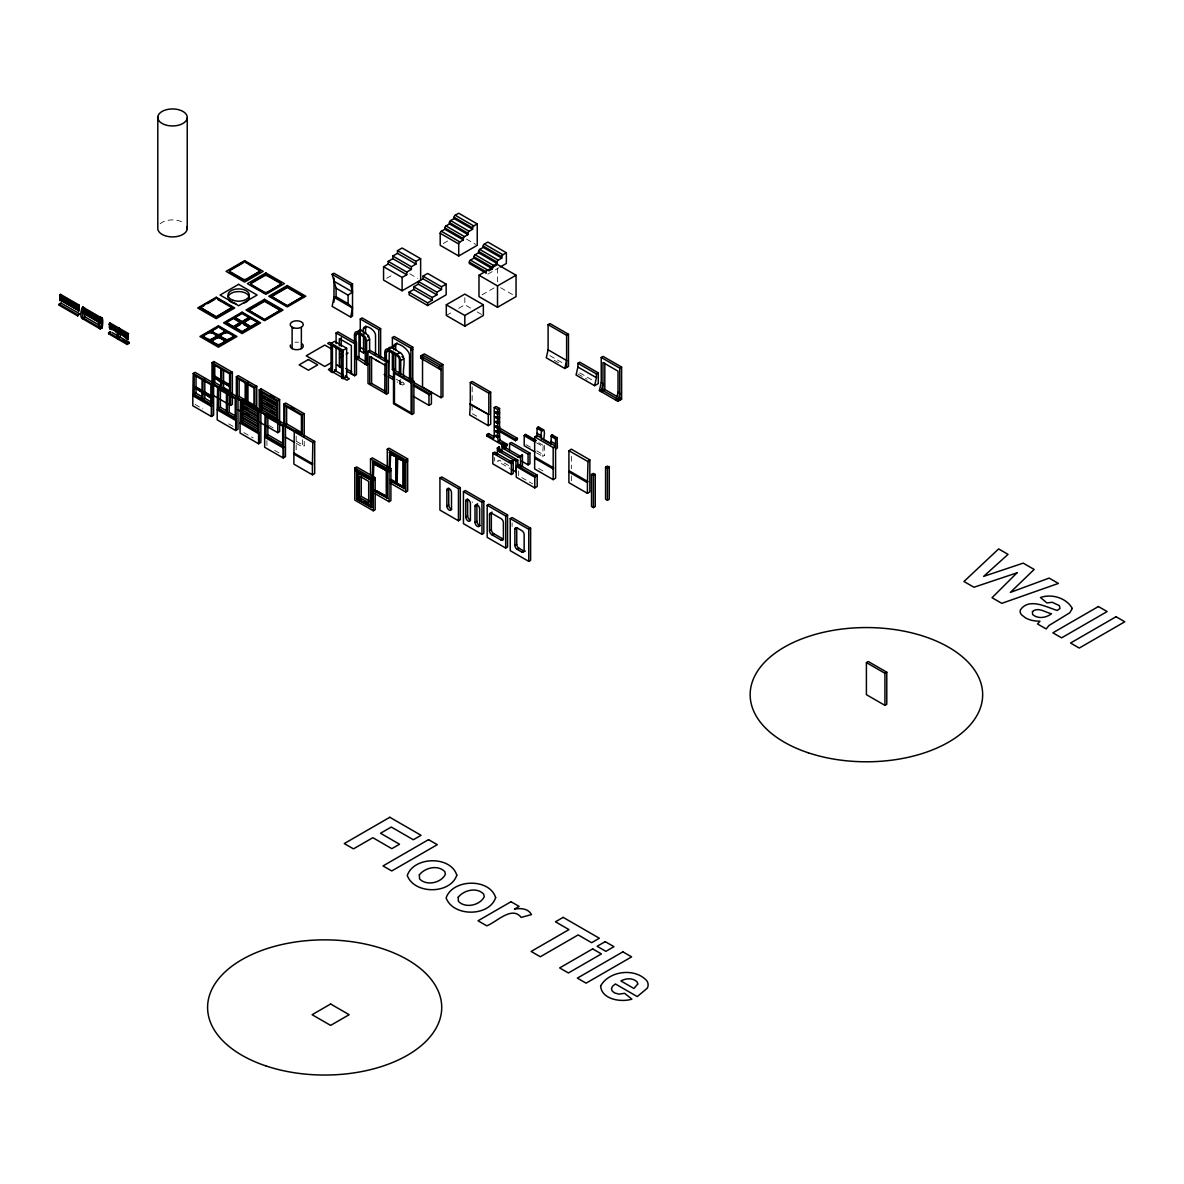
<?xml version="1.0" encoding="UTF-8"?>
<svg xmlns="http://www.w3.org/2000/svg" width="1184" height="1184" viewBox="0 0 1184 1184"><rect width="100%" height="100%" fill="white"/><g stroke="black" fill="none" stroke-linecap="round" stroke-linejoin="round"><path stroke-width="0.75" stroke-dasharray="5 3.75" d="M544.581 445.332L544.581 455.352L542.731 456.417L543.16 445.495M443.275 243.519L447.907 240.855M386.665 278.314L391.297 275.635M487.838 274.155L498.642 267.91M446.309 315.477L452.48 311.91M458.652 308.343L464.824 304.791L470.995 308.343M482.08 294.816L495.978 286.809M399.378 383.823L402.382 382.077L403.759 382.861L400.74 384.608L399.378 383.823L399.378 378.658M296.178 443.304L302.364 446.871L304.214 445.806L304.214 440.463M466.437 239.064L475.702 244.422M500.61 287.697L512.953 294.816M477.182 311.91L483.353 315.477M409.812 273.859L417.538 278.314M549.953 355.659L563.85 363.68M579.76 372.871L593.658 380.893M554.275 360.291L558.907 362.97M577.91 373.952L587.175 379.294M538.676 442.712L543.308 445.391M536.544 442.831L542.731 446.398M476.797 416.22L472.164 413.542L472.164 404.632M526.051 444.651L530.684 447.33M536.855 450.897L544.581 455.352M536.544 452.85L542.731 456.417M396.004 379.058L404.543 383.986L402.693 385.066L397.054 381.81M538.616 468.435L544.803 472.002M508.543 465.46L499.278 460.117L497.428 461.183L509.771 468.316M521.774 477.581L532.578 483.812M268.812 425.367L273.445 428.046M296.488 441.351L304.214 445.806M195.094 404.454L202.819 408.909M228.749 423.887L233.381 426.551M243.889 432.619L253.154 437.976M274.658 450.394L279.291 453.058M571.339 456.299L571.339 468.775M571.339 475.909L571.339 481.252M518.681 470.921L518.681 475.79M512.095 522.884L512.095 526.451M497.517 268.087L497.517 282.34M494.675 457.424L494.675 460.99M472.164 386.798L472.164 402.841M464.824 297.658L464.824 304.791M400.74 379.457L400.74 384.608M302.364 439.738L302.364 446.871M296.178 436.067L296.178 452.11M266.933 440.581L266.933 445.939M295.053 342.294A6.556 3.774 0 0 1 298.442 342.294M472.164 501.809A3.271 1.894 60 0 1 472.253 502.549M160.151 223.776A14.741 8.51 0 0 1 183.461 222.71"/><path stroke-width="1.5" d="M100.314 328.96C97.28 318.156 104.888 310.785 102.164 327.879L100.314 328.96L81.785 318.259C78.558 314.086 84.567 298.708 83.635 312.694M192.814 395.722L193.244 373.434L195.094 372.368L213.623 383.068L213.623 415.14L211.329 416.457L192.814 405.772L192.814 395.722L211.329 406.408L211.329 416.457M211.329 406.408L211.921 405.416L193.392 394.716L211.758 405.52M217.205 409.797L217.634 387.523L219.484 386.443L237.999 397.143L237.999 429.23L235.72 430.547L217.205 419.846L217.205 409.797L235.72 420.498L235.72 430.547M235.72 420.498L236.297 419.491L217.782 408.806M240.071 422.999L240.5 400.725L242.35 399.644L260.865 410.345L260.865 442.431L258.586 443.748L240.071 433.048L240.071 422.999L258.586 433.699L258.586 443.748M258.586 433.699L259.163 432.693L240.648 421.992M264.654 437.207L265.083 414.918L266.933 413.852L285.462 424.538L285.462 456.624L283.183 457.942L264.654 447.256L264.654 437.207L283.183 447.892L283.183 457.942M283.183 447.892L283.76 446.886L265.231 436.2M293.884 454.079L294.313 431.79L296.178 430.724L314.692 441.425L314.692 473.496L312.413 474.814L293.884 464.128L293.884 454.079L312.413 464.764L312.413 474.814M312.413 464.764L312.842 442.49L294.313 431.79M413.527 385.747L428.963 394.657L429.555 393.65L414.119 384.741M516.254 466.496L518.681 464.424L537.21 475.124L537.21 486.491L534.783 487.897L516.254 477.196L516.254 466.496L534.783 477.196L537.21 475.79M535.005 451.962L524.201 445.732L524.216 435.52L526.051 434.632M537.033 436.644L537.048 428.105L538.883 427.217M553.18 479.638L534.65 468.938L534.65 436.866L537.077 435.46L555.607 446.146L553.18 447.552L553.18 479.638L555.607 478.232L555.562 438.983L557.116 437.503L557.412 447.937L555.562 449.017M534.783 477.196L535.36 476.19L516.831 465.504M568.897 471.957L568.927 450.734L571.339 449.165L589.854 459.866L589.854 491.952L587.427 493.343L568.897 482.658L568.897 471.957L587.427 482.658L587.427 493.343M587.427 482.658L588.004 461.597L568.927 450.734M363.532 332.586C360.676 320.849 376.038 329.034 375.535 335.827L375.535 354.741M365.382 332.985L365.886 325.985M393.754 349.783C391.179 336.537 409.575 348.57 409.546 355.466L409.546 379.531M395.604 350.434L395.737 344.248L396.966 342.812M336.093 296.74L333.992 297.288L332.142 306.375L350.671 317.075L352.521 316.01L352.521 283.923L333.992 273.223L332.142 274.303L336.093 288.23L336.093 296.74L348.096 303.666L352.521 307.988L350.671 317.075M548.103 349.813L546.253 357.805L564.768 368.49L568.483 366.359L568.483 334.273L549.953 323.572L548.103 324.653L548.103 349.813L566.618 360.498L564.768 368.49M577.91 367.025L576.06 375.017L594.59 385.703L598.29 383.572L598.29 372.871L579.76 362.186L577.91 363.251L577.91 367.025L596.44 377.711L594.59 385.703M599.385 390.616L601.235 382.624L601.235 357.464L603.085 356.399L621.615 367.084L621.615 399.171L617.9 401.317L599.385 390.616L601.235 389.551M616.168 400.31L618.018 392.318L618.018 371.169L602.967 362.482L602.967 390.557L618.018 399.245M617.9 401.317L619.765 393.325L618.018 392.318M357.746 331.283L360.35 329.788L368.535 335.62L369.615 339.246L369.615 351.278M388.086 348.658C391.282 343.76 397.454 352.329 401.021 353.113C406.985 359.063 402.146 368.786 403.759 375.994M109.964 323.839L109.712 322.862L109.15 324.312L128.286 335.486L109.15 324.312M78.647 306.493L59.718 295.763L59.718 294.831L60.532 294.357L79.062 305.043L78.647 306.419M82.791 310.948L82.51 311.658L99.9 321.826M82.717 312.043L101.04 323.424L101.439 322.729L101.04 323.424M120.206 328.678C116.506 326.503 118.874 338.254 118.356 339.379M348.096 303.666L348.096 295.171L352.521 291.945L350.671 284.989L332.142 274.303M549.687 443.482L543.515 439.915C546.964 424.375 538.868 428.194 541.665 439.323M555.562 438.983L550.93 436.319L552.617 434.868L551.359 435.416L550.93 444.666M59.2 304.155L61.05 303.089L79.58 313.775L77.73 315.921L59.2 305.22L59.2 304.155L77.73 314.84L79.58 313.775M59.2 305.22L61.05 303.089M108.632 332.689L110.482 331.624L108.632 333.755L108.632 332.689L127.162 343.39L129.012 342.324L129.012 343.39L127.162 344.455L108.632 333.755M230.155 269.7L242.898 262.345A2.457 1.421 0 0 1 246.376 262.345L259.104 269.7A2.457 1.421 0 0 1 259.104 271.713L246.376 279.72A2.457 1.421 0 0 1 242.898 279.72L230.155 272.379A2.457 1.421 0 0 1 230.155 270.366L230.155 269.7A2.457 1.421 0 0 0 230.155 271.713L230.155 272.379M230.155 270.366L242.898 263.011A2.457 1.421 0 0 1 243.401 262.789M117.438 337.766L119.288 336.7L129.012 342.324M119.288 337.766L117.438 338.846C117.941 337.721 115.588 325.97 119.288 328.146M230.155 271.713L242.898 279.054A2.457 1.421 0 0 0 246.376 279.054L259.104 271.713M200.037 307.278L216.258 297.924L232.464 307.278L216.258 317.312L200.037 307.278L216.258 316.646L232.464 307.278M200.037 307.958L204.462 305.398M207.407 303.696L214.778 299.448M251.408 282.636L264.136 275.28A2.457 1.421 0 0 1 267.614 275.28L280.342 282.636A2.457 1.421 0 0 1 280.342 284.634L267.614 292.655A2.457 1.421 0 0 1 264.136 292.655L251.408 285.3A2.457 1.421 0 0 1 251.408 283.302L251.408 282.636A2.457 1.421 0 0 0 251.408 284.634L251.408 285.3M251.408 283.302L264.136 275.946A2.457 1.421 0 0 1 267.614 275.946L280.342 283.302A2.457 1.421 0 0 1 280.342 285.3M251.408 284.634L264.136 291.989A2.457 1.421 0 0 0 267.614 291.989L280.342 284.634M203.974 334.835L203.974 335.501A2.457 1.421 0 0 0 203.974 337.514L203.974 336.848A2.457 1.421 0 0 1 203.974 334.835L208.029 332.497A2.457 1.421 0 0 1 211.507 332.497L215.562 334.835A2.457 1.421 0 0 1 215.562 336.848L215.562 337.514A2.457 1.421 0 0 0 216.198 336.138M212.661 329.833L212.661 330.499A2.457 1.421 0 0 0 212.661 332.497L212.661 331.831A2.457 1.421 0 0 1 212.661 329.833L216.716 327.48A2.457 1.421 0 0 1 220.194 327.48L224.235 329.833A2.457 1.421 0 0 1 224.235 331.831L224.235 332.497A2.457 1.421 0 0 0 224.235 330.499L224.235 329.833M225.878 322.196L233.396 317.86L240.929 322.196L233.396 327.213L225.878 322.196L233.396 326.547L240.929 322.196M234.565 317.179L242.084 312.842L249.617 317.179L242.084 322.196L234.565 317.179L242.084 321.53L249.617 317.179M271.077 296.222L287.283 286.868L303.489 296.222L287.283 306.242L271.077 296.222L287.283 305.576L303.489 296.222M217.22 327.924A2.457 1.421 0 0 0 216.716 328.16L210.93 331.49L218.448 335.842L225.981 331.49L220.194 328.16A2.457 1.421 0 0 0 219.676 327.924M225.878 322.862L233.396 318.526L240.929 322.862M234.565 317.86L242.084 313.508L249.617 317.86M248.329 310.016L264.535 300.662L280.756 310.016L264.535 320.05L248.329 310.016L264.535 319.369L280.756 310.016M271.077 296.888L287.283 287.534L303.489 296.888M248.329 310.682L264.535 301.328L280.756 310.682M203.974 336.848L208.029 339.186A2.457 1.421 0 0 0 211.507 339.186L215.562 336.848M212.661 331.831L216.716 334.169A2.457 1.421 0 0 0 220.194 334.169L224.235 331.831M217.294 336.508L209.775 340.859L202.242 336.508L209.775 332.171L211.507 332.497M212.661 339.852L212.661 340.518A2.457 1.421 0 0 0 212.661 342.531L212.661 341.85A2.457 1.421 0 0 1 212.661 339.852L216.716 337.514A2.457 1.421 0 0 1 220.194 337.514L224.235 339.852A2.457 1.421 0 0 1 224.235 341.85L224.235 342.531A2.457 1.421 0 0 0 224.235 340.518L224.235 339.852M220.712 336.138A2.457 1.421 0 0 0 221.349 337.514L221.349 336.848A2.457 1.421 0 0 1 221.349 334.835L225.404 332.497A2.457 1.421 0 0 1 228.867 332.497L232.922 334.835A2.457 1.421 0 0 1 232.922 336.848L232.922 337.514A2.457 1.421 0 0 0 232.922 335.501L232.922 334.835M234.565 327.213L242.084 322.862L249.617 327.213L242.084 332.23L234.565 327.213L242.084 331.55L249.617 327.213M243.238 322.196L250.771 317.86L258.29 322.196L250.771 327.213L243.238 322.196L250.771 326.547L258.29 322.196M225.404 332.497L227.136 332.171L234.654 336.508L227.136 340.859L219.617 336.508M234.565 327.879L240.574 324.401M243.238 322.862L250.771 318.526L258.29 322.862M212.661 341.85L216.716 344.204A2.457 1.421 0 0 0 220.194 344.204L224.235 341.85M221.349 336.848L225.404 339.186A2.457 1.421 0 0 0 228.867 339.186L232.922 336.848M472.608 229.267L454.079 218.566L454.079 217.234A1.643 0.947 -60 0 1 455.248 215.222L458.711 213.224L477.241 223.924L477.241 245.31L458.711 255.996L440.196 245.31L440.196 233.278A1.643 0.947 -60 0 1 441.351 231.265L444.829 229.267L463.344 239.967L463.344 238.62A1.643 0.947 -60 0 1 464.498 236.622L467.976 234.61L467.976 233.278A1.643 0.947 -60 0 1 469.13 231.265L472.608 229.267L472.608 227.935A1.643 0.947 -60 0 1 473.763 225.922L477.241 223.924M397.469 250.682L415.998 261.383L415.998 264.047L397.469 253.361L397.469 250.682L402.101 248.004L420.631 258.704L420.631 280.09M467.976 234.61L449.446 223.924L449.446 222.577A1.643 0.947 -60 0 1 450.616 220.579L454.079 218.566M392.836 256.025L411.366 266.726L411.366 269.404L392.836 258.704L392.836 256.025L397.469 253.361M444.829 229.267L444.829 227.935A1.643 0.947 -60 0 1 445.983 225.922L449.446 223.924M211.995 382.225L211.995 362.615L213.845 361.549L232.36 372.235L232.36 404.321L230.51 405.387L211.995 394.701M388.204 261.383L406.734 272.068L406.734 274.747L388.204 264.047L388.204 261.383L392.836 258.704M350.671 284.989L352.521 283.923M422.999 278.788L422.999 276.124L441.514 286.809L441.514 289.488L422.999 278.788L402.101 290.79L383.572 280.09L383.572 266.726L388.204 264.047M202.967 380.123L210.841 384.667L210.841 403.922L202.967 399.378L202.967 380.123L204.817 379.058M194.161 388.012L196.026 386.931L202.316 390.572M212.913 377.178L214.763 376.112L221.068 379.753M194.161 388.678L196.026 387.597M212.913 377.844L214.763 376.778L214.763 382.402L221.068 386.028M415.998 261.383L420.631 258.704M411.366 266.726L415.998 264.047M194.161 394.287L202.035 398.83L202.035 379.59L194.161 375.047L194.161 394.287L196.026 393.221L202.316 396.862M193.244 373.434L211.758 384.134L214.763 382.402M211.995 362.615L230.51 373.315L232.36 372.235M406.734 272.068L411.366 269.404M458.711 255.996L458.711 243.978A1.643 0.947 -60 0 1 459.88 241.965L463.344 239.967M202.035 392.555L203.9 391.475M220.786 381.722L222.636 380.656M383.572 266.726L402.101 277.426L406.734 274.747M202.035 393.221L202.612 392.215L194.753 387.671L202.612 392.881M220.786 382.402L213.49 376.852L221.364 381.396M202.967 393.088L204.817 392.022L211.122 395.648M221.719 382.269L223.569 381.189L229.859 384.83M202.967 393.754L204.817 392.688L211.122 396.314M221.719 382.935L223.569 381.855M236.371 398.09L236.371 376.69L238.236 375.624L256.75 386.324L256.75 409.486M202.967 399.378L204.817 398.298L211.122 401.938M229.859 391.12L223.569 387.479L221.719 388.544L221.719 369.304L229.592 373.848L229.592 393.088M210.841 397.632L203.544 392.748L210.841 398.298M229.592 386.813L229.592 387.479M422.999 276.124L427.631 273.445L446.146 284.13L446.146 294.831L427.631 305.531L409.102 294.831L409.102 292.152L413.734 289.488L432.264 300.174L432.264 297.51L413.734 286.809L413.734 289.488M506.367 252.769L502.889 254.767A1.643 0.947 -60 0 0 501.735 256.78L501.735 258.112L483.205 247.412L483.205 246.08A1.643 0.947 -60 0 1 484.374 244.082L487.838 242.069L506.367 252.769L506.367 263.455L500.196 267.022M413.734 286.809L418.366 284.13L436.881 294.831L436.881 292.152L418.366 281.466L418.366 284.13M501.735 258.112L498.257 260.125A1.643 0.947 -60 0 0 497.102 262.123L497.102 263.455L478.573 252.769L478.573 251.422A1.643 0.947 -60 0 1 479.742 249.424L483.205 247.412M336.093 343.656L336.093 332.956L337.943 331.89L356.473 342.576L356.473 374.662L354.623 375.728L346.853 371.258M365.382 351.9L363.532 352.965L360.276 351.086L360.276 318.999L362.126 317.934L380.641 328.619L380.641 357.139M497.102 263.455L493.624 265.468A1.643 0.947 -60 0 0 492.47 267.466L492.47 268.812L473.955 258.112L473.955 256.78A1.643 0.947 -60 0 1 475.11 254.767L478.573 252.769M486.298 273.267L469.323 263.455L469.323 262.123A1.643 0.947 -60 0 1 470.477 260.125L473.955 258.112M218.552 408.376L226.425 412.92L226.425 393.665L218.552 389.122L218.552 408.376L220.402 407.311L226.706 410.937M217.634 387.523L236.149 398.209L239.153 396.477L245.458 400.118M236.371 376.69L254.9 387.39L256.75 386.324M354.608 342.65C355.096 340.03 352.299 329.581 358.293 331.934L361.298 330.188M363.532 328.9L365.382 327.835M259.237 409.501L259.237 389.891L261.102 388.826L279.616 399.526L279.616 431.612L277.766 432.678L259.237 421.978M355.984 334.85L358.989 333.104L358.989 357.168L355.984 358.915L355.984 334.85A3.271 1.894 60 0 1 358.293 333.503L362.926 336.182A3.271 1.894 60 0 1 365.234 340.193L365.234 364.258L366.611 365.042L369.038 363.636M441.514 286.809L446.146 284.13M358.293 331.934L362.926 334.598L365.93 332.867M436.881 292.152L441.514 289.488M227.358 413.453L235.231 417.996L235.231 398.742L227.358 394.198L227.358 413.453L229.208 412.387L235.512 416.013M253.968 407.178L253.968 387.923L246.094 383.379L246.094 402.634L247.959 401.554L255.833 406.112M258.319 414.074L243.164 405.328L241.418 406.334L258.097 415.954M277.056 403.256L261.901 394.509L260.169 395.515L276.834 405.135M264.935 397.321L261.901 395.574L260.169 396.581L276.834 406.201M432.264 297.51L436.881 294.831M343.064 378.643L343.064 350.331L346.646 348.259L346.646 376.571L343.064 378.643L341.688 377.844L341.688 351.115L332.423 345.772L332.423 372.501L331.061 371.717L331.061 343.39L334.643 341.318L346.646 348.259M336.093 332.956L354.623 343.656L356.473 342.576M360.276 318.999L378.791 329.7L380.641 328.619M409.102 292.152L427.631 302.852L432.264 300.174M258.319 419.166L243.164 410.419L241.418 411.41L258.097 421.045M277.056 408.332L261.901 399.585L260.169 400.592L276.834 410.212M478.987 275.221L497.517 264.52L516.046 275.221L516.046 296.607L497.517 307.307L478.987 296.607L478.987 275.221L497.517 285.906L516.046 275.221M366.611 365.042L366.611 340.977L369.615 339.246M492.47 268.812L488.992 270.81L470.477 260.125M332.497 362.008L324.771 366.463L306.256 355.777L324.771 345.077L332.497 349.532M340.208 357.553L343.301 355.777L340.208 353.986M346.202 354.105L348.052 353.024M258.319 424.242L243.164 415.495L241.418 416.502L258.097 426.122M277.056 413.423L261.901 404.662L260.169 405.668L276.834 415.303M330.81 368.091L328.382 369.497L331.061 371.717M336.67 364.702L342.354 368.653M241.418 401.258L241.418 421.578L243.164 420.572L258.319 429.318M240.5 400.725L259.015 411.41L261.901 409.753L277.056 418.5M259.237 389.891L277.766 400.592L279.616 399.526M446.309 304.791L464.824 294.091L483.353 304.791L483.353 315.477L464.824 326.177L446.309 315.477L446.309 304.791L464.824 315.477L483.353 304.791M368.002 351.367L369.852 350.301L388.367 361.002L388.367 393.088L386.517 394.154L368.002 383.453L368.002 351.367L386.517 362.067L388.367 361.002M392.378 337.544L394.242 336.463L412.757 347.164L412.757 379.25L410.907 380.316L410.907 348.229L392.378 337.544L392.378 348.229M332.423 372.501L336.019 370.429L336.093 347.208M283.834 423.694L283.834 404.099L285.684 403.019L304.214 413.719L304.214 436.896M384.963 360.025C385.436 357.405 382.654 346.956 388.633 349.295L391.652 347.563M393.754 346.35L395.604 345.284M341.688 377.844L343.434 376.852L344.796 377.637M365.234 364.258L356.562 358.574M386.324 360.809L386.324 352.225L389.329 350.479L388.752 374.884L393.103 377.385M388.633 349.295L397.054 354.164L400.074 352.418M410.907 348.229L412.757 347.164M410.907 350.375L412.757 349.31M266.015 435.771L282.68 445.391L282.68 426.151L266.015 416.516L266.015 435.771L267.865 434.706L283.02 443.452M265.083 414.918L283.612 425.618L286.617 423.872L301.772 432.634M283.834 404.099L302.364 414.785L304.214 413.719M400.74 374.292L400.74 360.543L403.759 358.811M392.378 351.796L392.378 369.63L394.242 368.55L395.604 369.349L395.604 353.868M384.963 375.491L384.164 374.366M392.378 369.63L393.754 370.414L395.604 369.349M385.126 391.208L371.584 383.394L369.734 384.46L369.734 356.384L384.785 365.072M393.517 371.672L395.382 370.607L413.897 381.307L413.897 413.394L412.047 414.459L393.517 403.759L393.517 371.672L412.047 382.373L413.897 381.307M420.675 356.014L439.205 366.7L439.205 368.846A2.62 1.51 -60 0 1 441.055 369.911L420.675 358.145L420.675 356.014L424.375 353.868L442.905 364.568L442.905 396.655L441.055 397.72L422.525 387.02L422.525 354.948L441.055 365.634L441.055 397.72M439.205 366.7L442.905 364.568M312.842 442.49L314.692 441.425M431.405 392.585L428.963 393.991L428.963 405.357L431.405 403.951L431.405 392.585L414.415 382.787M428.963 394.657L431.405 393.251M470.3 382.521L472.164 381.455L490.679 392.156L490.679 424.242L488.252 425.648L469.722 414.948L470.3 403.922L488.829 414.607L488.829 393.221L470.3 382.521L470.3 403.922M548.103 324.653L566.618 335.338L568.483 334.273M354.786 468.006L356.636 466.94L375.165 477.64L375.165 509.727L373.315 510.792L354.786 500.092L354.786 468.006L373.315 478.706L375.165 477.64M370.518 474.962L370.518 458.918L372.368 457.853L390.898 468.553L390.898 500.64L389.048 501.705L375.15 493.684M387.272 467.088L387.272 449.254L389.122 448.188L407.651 458.889L407.651 490.96L405.786 492.041L390.35 483.131M488.829 393.221L490.679 392.156M356.636 471.217L372.042 479.446L371.45 507.581L356.636 499.026L356.636 469.086M372.368 477.774L372.96 461.804L372.96 465.282M389.122 468.109L389.699 452.125M357.568 472.83L371.11 479.979L370.533 505.982L357.568 498.494L357.568 472.83L371.11 479.979M373.3 478.41L373.878 463.403L386.842 470.892L386.842 496.555L374.736 490.235M390.039 468.731L390.631 453.738L403.596 461.227L403.596 486.89L397.114 483.812L397.691 457.808M390.039 454.064L396.536 457.142L396.536 482.806L403.596 486.89M494.231 407.562L496.081 406.482L499.559 408.495L499.559 412.506L497.709 413.571L494.231 411.573L494.231 407.562L497.709 409.56L499.559 408.495M354.786 470.152L372.042 479.446M373.3 463.743L386.842 470.892M372.368 462.13L387.775 470.359M370.518 458.918L389.048 469.619L390.898 468.553M397.114 458.149L403.596 461.227M389.122 452.466L404.514 460.694L397.114 456.402M387.272 449.254L405.786 459.954L407.651 458.889M373.315 480.837L375.165 479.772M389.048 471.765L390.898 470.684M405.786 462.086L407.651 461.02M469.722 404.247L488.829 414.607M495.104 412.742L496.954 411.662M496.836 413.734L499.559 413.172L499.559 417.182L497.709 418.248L494.231 416.25L494.231 412.239L497.709 414.237L499.559 413.172M495.104 417.419L496.954 416.354M356.636 499.026L372.042 507.24M357.568 498.494L361.031 499.826M359.418 497.428L368.683 502.771L368.683 481.385L359.418 476.027L359.418 497.428L361.268 496.348L368.994 500.802M390.631 479.402L396.536 482.806M496.836 418.426L499.559 417.848L499.559 421.859L497.709 422.925L494.231 420.927L494.231 416.916L497.709 418.914L499.559 417.848M495.104 422.096L496.954 421.03M496.836 423.102L499.559 422.525L499.559 426.536L497.709 427.616L494.231 425.604L494.231 421.593L497.709 423.606L499.559 422.525M495.104 426.773L496.954 425.707M496.836 427.113L499.559 426.536M496.836 427.779L499.559 427.202L499.559 431.213L497.709 432.293L494.231 430.28L494.231 426.27L497.709 428.282L499.559 427.202M496.836 437.133L499.559 436.57L500.136 440.241L507.092 444.252L507.092 445.584L505.228 446.664L486.713 435.964L486.713 434.632L488.563 433.566L494.113 436.763M486.713 435.964L488.563 434.898L488.563 433.566M495.104 431.45L496.954 430.384M577.91 363.251L596.44 373.952L598.29 372.871M496.836 431.79L499.559 431.213M496.836 432.456L499.559 431.894L499.559 435.904L497.709 436.97L494.231 434.957L494.231 430.946L497.709 432.959L499.559 431.894M495.104 436.126L496.954 435.061M375.343 491.656L387.775 498.168L374.44 490.457M390.602 481.133L404.514 488.489L389.699 479.934M496.836 436.467L499.559 435.904M486.713 434.632L493.654 438.642L494.231 435.638L497.709 437.636L499.559 436.57M601.235 357.464L619.765 368.165L621.615 367.084M497.709 437.636L498.286 441.306L500.136 440.241M439.93 478.01L441.78 476.945L460.31 487.63L460.31 519.717L458.445 520.782L439.93 510.097L439.93 478.01L458.445 488.696L460.31 487.63M497.428 454.508L497.428 447.818L499.278 446.753A3.271 1.894 60 0 0 501.587 450.764L517.793 460.117L517.793 465.46M502.031 451.844L502.031 445.154L503.881 444.089A3.271 1.894 60 0 0 506.19 448.1L520.087 456.121A3.271 1.894 60 0 0 522.41 454.789L522.41 466.481M498.286 441.306L505.228 445.317L507.092 444.252M498.538 429.585L515.528 439.382L517.378 438.317L517.378 439.649L515.528 440.714L498.538 430.917M492.825 453.146L509.031 462.5A3.271 1.894 60 0 0 511.34 461.168L513.205 460.102L513.205 473.467L511.34 474.532L492.825 463.847L492.825 453.146L494.675 452.081L513.205 462.766L511.34 463.847M509.564 450.616L509.564 443.482L511.414 442.416L529.944 453.117L529.944 463.802L528.079 464.868L521.907 461.316M616.864 396.433L604.817 389.477L601.117 391.623L602.967 383.631L601.235 382.624M495.134 454.478L496.984 453.413M497.428 447.818A3.271 1.894 60 0 0 499.737 451.829L501.587 450.764M502.031 445.154A3.271 1.894 60 0 0 504.34 449.165L506.19 448.1M446.871 490.043A3.271 1.894 60 0 1 449.195 488.696A3.271 1.894 60 0 1 451.504 492.707L451.504 508.75A3.271 1.894 60 0 1 449.195 510.097A3.271 1.894 60 0 1 446.871 506.086L446.871 490.043L448.721 488.977A3.271 1.894 60 0 1 448.81 488.326M509.031 462.5L510.881 461.434A3.271 1.894 60 0 0 513.205 460.102M513.634 459.851L515.484 458.785M504.34 449.165L518.237 457.187L520.087 456.121M518.237 457.187A3.271 1.894 60 0 0 520.546 455.855L522.41 454.789M463.447 491.582L465.297 490.516L483.827 501.217L483.827 533.303L481.977 534.369L463.447 523.668L463.447 491.582L481.977 502.282L483.827 501.217M499.737 451.829L515.943 461.183L517.793 460.117M509.564 443.482L528.079 454.182L529.944 453.117M446.871 506.086L448.721 505.02L448.721 488.977M465.771 500.95A3.271 1.894 60 0 1 468.08 499.604A3.271 1.894 60 0 1 470.403 503.614L470.403 519.658A3.271 1.894 60 0 1 468.08 521.004A3.271 1.894 60 0 1 465.771 516.994L465.771 500.95L467.621 499.885A3.271 1.894 60 0 1 467.695 499.234M475.021 506.293A3.271 1.894 60 0 1 477.344 504.961A3.271 1.894 60 0 1 479.653 508.972L479.653 525.015A3.271 1.894 60 0 1 477.344 526.347A3.271 1.894 60 0 1 475.021 522.336L475.021 506.293L476.886 505.228A3.271 1.894 60 0 1 477.552 503.733M537.21 475.124L534.783 476.53L534.783 487.897M465.771 516.994L467.621 515.913L467.621 499.885M487.186 505.287L489.036 504.221L507.551 514.922L507.551 546.993L505.701 548.074L487.186 537.373L487.186 505.287L505.701 515.987L507.551 514.922M475.021 522.336L476.886 521.271L476.886 505.228M503.526 539.238A3.271 1.894 60 0 1 502.919 538.972L501.069 540.052L491.804 534.694A3.271 1.894 60 0 1 489.495 530.684L489.495 514.64L491.345 513.575A3.271 1.894 60 0 1 492.026 512.08M589.854 459.866L588.004 461.597M489.495 530.684L491.345 529.618L491.345 513.575M510.245 518.607L512.095 517.541L530.624 528.227L530.624 560.313L528.774 561.379L510.245 550.693L510.245 518.607L528.774 529.307L530.624 528.227M591.541 474.458L593.391 473.393L595.241 474.458L595.241 506.545L593.391 507.61L591.541 506.545L591.541 474.458L593.391 475.524L595.241 474.458M605.572 467.118L607.422 466.037L609.272 467.118L609.272 499.204L607.422 500.27L605.572 499.204L605.572 467.118L607.422 468.183L609.272 467.118M491.804 534.694L493.669 533.629L502.919 538.972M525.311 551.122A3.271 1.894 60 0 1 523.668 550.96L521.818 552.025L517.186 549.361A3.271 1.894 60 0 1 514.877 545.35L514.877 529.307L516.727 528.227A3.271 1.894 60 0 1 516.801 527.59M514.877 545.35L516.727 544.27L516.727 528.227M517.186 549.361L519.051 548.281L523.668 550.96M866.407 662.596L868.257 661.516L886.786 672.216L886.786 704.302L884.936 705.368L866.407 694.682L866.407 662.596L884.936 673.282L886.786 672.216M78.854 307.544L78.455 308.24L78.854 307.544L59.925 297.08L78.854 308.61L78.455 309.305L78.854 308.61M78.721 309.675L78.455 310.386L78.854 309.69L59.925 298.62L60.325 297.924L59.851 298.516M78.721 310.741L78.455 311.451L78.854 310.756L60.325 300.055L59.925 300.751L60.369 300.1M82.643 309.527L99.486 319.325M82.643 310.593L99.9 320.76M128.286 336.093L127.946 336.804L128.286 336.093L109.313 325.718L128.286 337.159L127.887 337.854L128.286 337.159M109.638 328.59C108.558 329.774 114.67 328.693 115.943 332.171M128.286 338.224L127.887 338.92L128.286 338.224L109.357 327.154L109.757 326.458L109.283 327.05M128.286 339.29C128.494 341.85 122.1 333.178 119.022 333.947M59.836 295.808L78.795 306.464M60.532 294.357L59.925 296.474L60.399 295.882M59.984 299.7L60.325 298.99L59.925 299.685L78.455 310.386M79.062 305.043L78.248 306.464M99.9 318.629L82.91 308.817C81.193 307.396 84.375 307.144 82.569 309.542M59.925 296.474L78.455 307.174M82.51 310.593L82.91 309.897L99.9 319.695M109.846 322.862L128.494 333.592L127.887 335.708M128.494 333.592L127.68 334.998M455.248 215.222L473.763 225.922M454.079 217.234L472.608 227.935M450.616 220.579L469.13 231.265M449.446 222.577L467.976 233.278M484.374 244.082L502.889 254.767M483.205 246.08L501.735 256.78M445.983 225.922L464.498 236.622M444.829 227.935L463.344 238.62M479.742 249.424L498.257 260.125M478.573 251.422L497.102 262.123M441.351 231.265L459.88 241.965M440.196 233.278L458.711 243.978M475.11 254.767L493.624 265.468M473.955 256.78L492.47 267.466M469.323 262.123L486.298 271.92M619.868 398.164L621.615 399.171M333.992 281.244L352.521 291.945M336.093 288.23L348.096 295.171M333.992 297.288L352.521 307.988M538.306 426.891L543.515 429.896L541.665 430.961L537.033 428.297M552.203 434.913L557.412 437.917M537.61 427.291L542.242 429.955M551.507 435.312L556.14 437.976M247.959 263.928L259.104 270.366A2.457 1.421 0 0 1 259.104 272.379M537.033 433.3L541.665 435.978M550.93 441.321L555.562 444M498.686 412.002L499.559 412.506M534.65 436.866L553.757 447.892M498.686 416.679L499.559 417.182M525.474 434.291L536.278 440.537M524.778 434.691L535.582 440.936M524.201 435.697L535.005 441.943M498.686 421.356L499.559 421.859M360.276 347.312L363.532 349.206M498.849 427.616L517.378 438.317M411.396 378.466L412.757 379.25M569.474 470.951L588.004 481.651M375.535 359.892L378.791 361.771M535.227 457.246L553.757 467.946M534.65 458.252L553.18 468.938M357.612 356.384L358.989 357.168M358.412 357.509L364.583 361.076M343.064 350.331L329.522 342.339L327.672 343.404L332.304 346.083M388.352 376.778L394.154 380.138M502.46 442.92L507.092 445.584M340.015 350.538L343.108 352.314M413.527 396.448L428.963 405.357M345.713 368.446L351.707 371.909M337.766 365.338L339.941 366.581M355.2 375.402L351.352 373.848L351.352 345.536L339.364 338.609L339.364 345.684M217.723 299.448L232.464 307.958M511.31 469.204L515.943 471.883L515.943 461.183M334.643 369.645L336.019 370.429M345.284 375.772L346.646 376.571M335.442 370.77L343.153 375.224M346.068 376.897L349.339 378.791L346.897 380.197L343.641 378.303M333.015 372.176L342.265 377.518M243.593 324.401L249.617 327.879M391.179 452.984L394.139 454.7M291.16 407.252L294.194 408.998M270.707 395.574L273.859 397.395M267.969 399.082L275.546 403.448M374.44 462.648L383.32 467.784M266.459 403.285L272.512 406.778M260.169 401.657L276.834 411.292M216.346 377.696L219.484 379.502M226.721 383.675L229.859 385.496M230.17 386.472L222.296 381.929L230.17 387.138M392.096 480.26L395.056 481.962M271.003 410.981L274.037 412.742M260.169 406.734L276.834 416.368M82.717 307.026L102.164 318.259M223.288 389.462L228.009 392.185M246.094 402.634L252.399 406.26M275.324 419.506L260.169 410.744L260.169 391.504L276.834 401.124L276.834 420.379M299.922 433.699L284.767 424.952L284.767 405.698L301.432 415.318L301.432 434.572M225.138 390.779L228.275 392.6M229.208 393.132L232.36 394.953M272.409 418.07L275.443 419.832M111.311 325.215L128.286 335.013M253.761 407.444L258.319 410.078M81.785 308.639L100.314 319.325M212.143 383.897L218.315 387.464M238.073 398.86L241.151 400.651M259.385 411.174L265.571 414.74L259.237 411.292M283.982 425.382L294.786 431.612M211.995 384.001L218.167 387.568M237.925 398.978L241.003 400.754M285.374 426.373L294.638 431.716M241.418 402.323L258.097 411.943M82.91 313.094L99.9 322.906M244.674 407.281L247.708 409.028M84.567 316.661L98.198 324.534M101.232 326.281L102.164 326.814L99.382 328.427C96.363 317.623 103.955 310.252 101.232 327.346L102.164 327.879M111.947 332.467L117.823 335.856M258.097 417.034L241.418 407.4L243.164 406.408L243.164 410.419M123.151 340L129.012 343.39M81.785 317.194L100.314 327.879M246.183 413.231L249.217 414.977M237.925 409.664L241.003 411.455M285.374 437.074L294.638 442.416M241.418 412.491L258.097 422.111M376.764 490.738L386.842 496.555M197.595 388.515L202.316 391.238M241.418 417.567L258.097 427.187M241.418 421.578L258.097 431.198L258.097 410.878M217.634 408.909L236.149 419.61M240.5 422.111L259.015 432.811M265.083 436.304L283.612 447.004M294.313 453.176L312.842 463.876M363.902 501.483L371.11 505.642M397.054 354.164L399.659 356.917L400.74 360.543M362.926 334.598L365.53 337.351L366.611 340.977M84.567 308.106C80.852 305.931 83.22 317.682 82.717 318.792M884.936 673.282L884.936 705.368M619.765 368.165L619.765 400.236M607.422 468.183L607.422 500.27M604.817 363.162L604.817 389.477M596.44 373.952L596.44 377.711M593.391 475.524L593.391 507.61M566.618 335.338L566.618 367.425M528.774 529.307L528.774 561.379M528.079 454.182L528.079 464.868M520.546 455.855L520.546 467.547M515.528 439.382L515.528 440.714M511.34 461.168L511.34 474.532M505.701 515.987L505.701 548.074M505.228 445.317L505.228 446.664M503.881 444.089L503.881 447.434M499.278 446.753L499.278 450.098M497.709 409.56L497.709 413.571M497.709 414.237L497.709 418.248M497.709 418.914L497.709 422.925M497.709 423.606L497.709 427.616M497.709 428.282L497.709 432.293M497.709 432.959L497.709 436.97M497.517 285.906L497.517 307.307M488.252 414.948L488.252 425.648M481.977 502.282L481.977 534.369M464.824 315.477L464.824 326.177M458.445 488.696L458.445 520.782M427.631 302.852L427.631 305.531M412.047 382.373L412.047 414.459M405.786 459.954L405.786 492.041M403.936 461.02L403.936 488.829M403.019 461.553L403.019 487.231M402.101 277.426L402.101 290.79M399.378 373.508L399.378 359.758A3.271 1.894 60 0 0 397.054 355.748L388.633 350.878A3.271 1.894 60 0 0 386.324 352.225M395.944 457.483L395.944 483.146M393.754 353.232L393.754 370.414M389.048 469.619L389.048 501.705M387.198 470.684L387.198 498.494M386.517 362.067L386.517 394.154M386.265 471.217L386.265 496.895M384.963 363.458L384.785 393.147M378.791 329.7L378.791 356.428M373.315 478.706L373.315 510.792M371.584 357.065L371.584 383.394M371.45 479.772L371.45 507.581M370.533 480.304L370.533 505.982M363.532 336.286L363.532 352.965M361.268 476.738L361.268 496.348M358.145 472.49L358.145 498.153M357.213 470.892L357.213 498.686M354.623 343.656L354.623 375.728M341.214 337.529L341.214 346.379M341.214 349.931L341.214 365.856L339.364 366.922L339.364 349.221M333.992 278.033L333.992 302.098M302.364 414.785L302.364 434.395M301.372 327.228L301.372 348.614M292.108 327.228L292.108 348.614M286.617 406.378L286.617 423.872M283.612 425.618L283.612 457.69M277.766 400.592L277.766 420.202M277.766 421.978L277.766 432.678M267.865 415.451L267.865 434.706M261.901 391.83L261.901 394.509M261.901 395.574L261.901 399.585M261.901 401.998L261.901 404.662M261.901 407.074L261.901 409.753M261.102 388.826L261.102 394.168M261.102 397.735L261.102 403.093M259.015 411.41L259.015 443.497M254.9 387.39L254.9 408.776M247.959 382.314L247.959 401.554M247.027 383.527L247.027 401.021M246.376 262.345L246.376 263.011A2.457 1.421 0 0 0 245.858 262.789M243.164 401.317L243.164 405.328M243.164 412.816L243.164 415.495M243.164 417.893L243.164 420.572M242.35 399.644L242.35 405.002M242.35 408.569L242.35 413.912M239.153 378.984L239.153 396.477M236.149 398.209L236.149 430.295M230.51 373.315L230.51 392.91M230.51 394.701L230.51 405.387M229.208 394.879L229.208 412.387M228.867 332.497L228.867 333.163A2.457 1.421 0 0 0 225.404 333.163M228.867 339.186L228.867 339.852A2.457 1.421 0 0 1 225.404 339.852L225.404 339.186M223.569 369.852L223.569 381.189M223.569 383.261L223.569 387.479M221.349 334.835L221.349 335.501A2.457 1.421 0 0 0 220.949 335.797M220.194 334.169L220.194 334.835A2.457 1.421 0 0 1 216.716 334.835L216.716 334.169M220.194 344.204L220.194 344.87A2.457 1.421 0 0 1 216.716 344.87L216.716 344.204M220.402 389.802L220.402 407.311M215.562 334.835L215.562 335.501A2.457 1.421 0 0 1 215.947 335.797M214.763 364.776L214.763 376.112M213.845 361.549L213.845 382.935M212.691 383.601L212.691 396.566M212.691 397.232L212.691 402.841M211.758 384.134L211.758 416.22M211.507 339.186L211.507 339.852A2.457 1.421 0 0 1 208.029 339.852L208.029 339.186M208.029 332.497L208.029 333.163A2.457 1.421 0 0 1 211.507 333.163M204.817 380.671L204.817 392.022M204.817 394.094L204.817 398.298M196.026 375.594L196.026 386.931M196.026 389.003L196.026 393.221M187.235 117.897A14.741 8.51 0 0 1 164.502 124.586A14.741 8.51 0 0 1 165.819 109.875A14.741 8.51 0 0 1 187.235 117.897L187.235 228.852M157.798 117.009L157.798 227.964A14.741 8.51 0 0 0 173.678 236.889A14.741 8.51 0 0 0 186.924 226.632M127.162 343.39L127.162 344.455M120.206 333.814L120.206 337.233M84.567 309.808L84.567 317.726M77.73 314.84L77.73 315.921M367.573 336.167A3.271 1.894 60 0 1 367.943 336.937M302.423 344.056A6.556 3.774 0 0 1 297.598 349.694A6.556 3.774 0 0 1 290.42 344.958M402.072 356.502A3.271 1.894 60 0 1 402.308 357.272M422.274 358.293A2.62 1.51 -60 0 1 422.525 359.226M420.675 358.145A2.62 1.51 -60 0 1 421.149 357.953M227.964 297.717A10.641 6.142 0 0 1 243.934 292.404A10.641 6.142 0 0 1 243.934 303.045M235.853 303.652A10.641 6.142 0 0 1 228.334 299.315M217.22 337.958A2.457 1.421 0 0 1 219.676 337.958M470.536 520.19A3.271 1.894 60 0 1 467.621 515.913M480.349 525.592A3.271 1.894 60 0 1 476.886 521.271M493.669 533.629A3.271 1.894 60 0 1 491.345 529.618M489.495 514.64A3.271 1.894 60 0 1 491.804 513.308L501.069 518.651A3.271 1.894 60 0 1 503.392 522.662L503.392 538.705A3.271 1.894 60 0 1 501.069 540.052M514.877 529.307A3.271 1.894 60 0 1 517.186 527.96L521.818 530.639A3.271 1.894 60 0 1 524.142 534.65L524.142 550.693A3.271 1.894 60 0 1 521.818 552.025M519.051 548.281A3.271 1.894 60 0 1 516.727 544.27M451.637 509.283A3.271 1.894 60 0 1 448.721 505.02M600.614 985.932C601.59 999.488 620.993 1002.522 631.871 999.163L624.634 993.302L618.906 994.16L614.348 992.814L612.128 990.904L611.477 988.67L612.528 986.287L615.399 983.963L637.273 996.588L647.189 988.285A19.255 11.115 0 0 0 646.716 980.618C634.742 967.624 609.227 970.717 600.614 985.932M100.67 318.94C101.439 322.152 102.061 316.972 100.67 318.94M1072.29 608.487L1069.788 612.779L1049.009 625.478L1046.153 628.941L1037.524 623.953L1039.981 621.215L1035.763 620.978A19.432 11.218 0 0 1 1025.403 617.826L1021.54 614.792A13.498 7.785 0 0 1 1020.342 609.997C1028.955 597.284 1046.153 607.066 1057.208 610.47L1059.932 608.546L1059.443 605.69L1052.265 602.286L1046.937 602.922L1040.44 597.52C1051.644 593.48 1066.621 597.964 1072.29 608.487M456.802 875.183C450.364 894.468 414.267 894.527 407.281 875.509C413.616 856.372 450.719 855.44 456.802 875.183M495.652 897.62C489.229 916.904 453.117 916.964 446.131 897.946C452.466 878.809 489.569 877.877 495.652 897.62M419.343 874.872L419.565 878.928C426.551 886.268 441.306 882.909 445.421 874.236L444.799 871.616C437.917 864.498 424.923 867.635 419.343 874.872M458.208 897.294L458.415 901.35C465.401 908.705 480.156 905.331 484.286 896.673L483.649 894.053C476.782 886.92 463.788 890.072 458.208 897.294M1032.463 611.566L1032.581 614.481C1037.939 619.262 1046.182 617.856 1051.525 613.756C1045.62 612.602 1038.042 606.548 1032.463 611.566M637.747 984.037L633.943 988.492L620.904 980.959C625.833 978.206 632.981 977.599 637.17 981.995L637.747 984.037M1017.026 572.819L992.044 597.713L1001.797 603.337L1058.392 583.431L1049.142 578.088L1010.352 592.414L1034.165 569.445L1023.228 563.125L983.638 576.386L1008.043 554.364L998.63 548.932L963.968 581.492L973.944 587.249L1017.026 572.819M244.629 260.672L226.114 271.373L244.629 282.073L263.159 271.373L244.629 260.672M216.258 297.258L197.728 307.958L216.258 318.644L234.772 307.958L216.258 297.258M238.606 284.352L220.091 295.038L238.606 305.738L257.135 295.038L238.606 284.352M265.867 272.942L247.352 283.642L265.867 294.328L284.397 283.642L265.867 272.942M287.283 285.522L268.753 296.222L287.283 306.922L305.798 296.222L287.283 285.522M218.448 325.822L199.933 336.508L218.448 347.208L236.978 336.508L218.448 325.822M242.084 312.176L223.554 322.862L242.084 333.562L260.613 322.862L242.084 312.176M264.535 299.33L246.02 310.016L264.535 320.716L283.065 310.016L264.535 299.33M218.448 337.174L210.93 341.525L218.448 345.861L225.981 341.525L218.448 337.174M308.417 359.522L299.152 364.864L308.417 370.222L317.682 364.864L308.417 359.522M389.817 817.271L344.278 843.57L353.468 848.869L372.827 837.695L391.83 848.676L399.541 844.236L380.523 833.255L391.312 827.039L413.334 839.752L421.03 835.297L389.817 817.271M428.549 839.634L383.009 865.933L391.741 870.965L437.281 844.68L428.549 839.634M330.632 1004.002L312.102 1014.703L330.632 1025.388L349.147 1014.703L330.632 1004.002M511.014 901.734L478.025 920.782L486.757 925.814C496.214 922.395 511.976 905.331 521.167 917.422L531.483 914.596C528.316 908.38 520.457 908.01 514.433 909.12L519.125 906.411L511.014 901.734M1098.397 606.534L1052.872 632.818L1061.589 637.85L1107.129 611.566L1098.397 606.534M563.155 917.363L555.459 921.803L568.971 929.603L531.142 951.448L540.333 956.761L578.162 934.916L591.645 942.701L599.341 938.246L563.155 917.363M1116.068 616.731L1070.543 643.016L1079.26 648.062L1124.8 621.778L1116.068 616.731M592.666 948.887L559.677 967.92L568.409 972.967L601.398 953.919L592.666 948.887M605.216 941.635L597.136 946.297L605.868 951.344L613.948 946.682L605.216 941.635M622.888 951.847L577.348 978.132L586.08 983.164L631.62 956.879L622.888 951.847M411.114 382.906L394.45 373.286L394.45 403.226L411.114 412.846L411.114 382.906M220.786 368.757L212.913 364.213L212.913 383.468L220.786 388.012L220.786 368.757M245.177 382.846L237.303 378.303L237.303 397.543L245.177 402.101L245.177 382.846M293.469 327.82A6.556 3.774 0 0 0 303.296 324.549A6.556 3.774 0 0 0 293.469 321.278A6.556 3.774 0 0 0 293.469 327.82M233.292 300.366A10.641 6.142 0 0 0 249.247 295.038A10.641 6.142 0 0 0 233.292 289.725A10.641 6.142 0 0 0 233.292 300.366M808.287 752.802A116.254 67.118 0 0 0 982.661 694.682A116.254 67.118 0 0 0 808.287 636.548A116.254 67.118 0 0 0 808.287 752.802M266.119 1065.985A117.068 67.592 0 0 0 441.721 1007.451A117.068 67.592 0 0 0 266.119 948.917A117.068 67.592 0 0 0 266.119 1065.985"/></g></svg>
